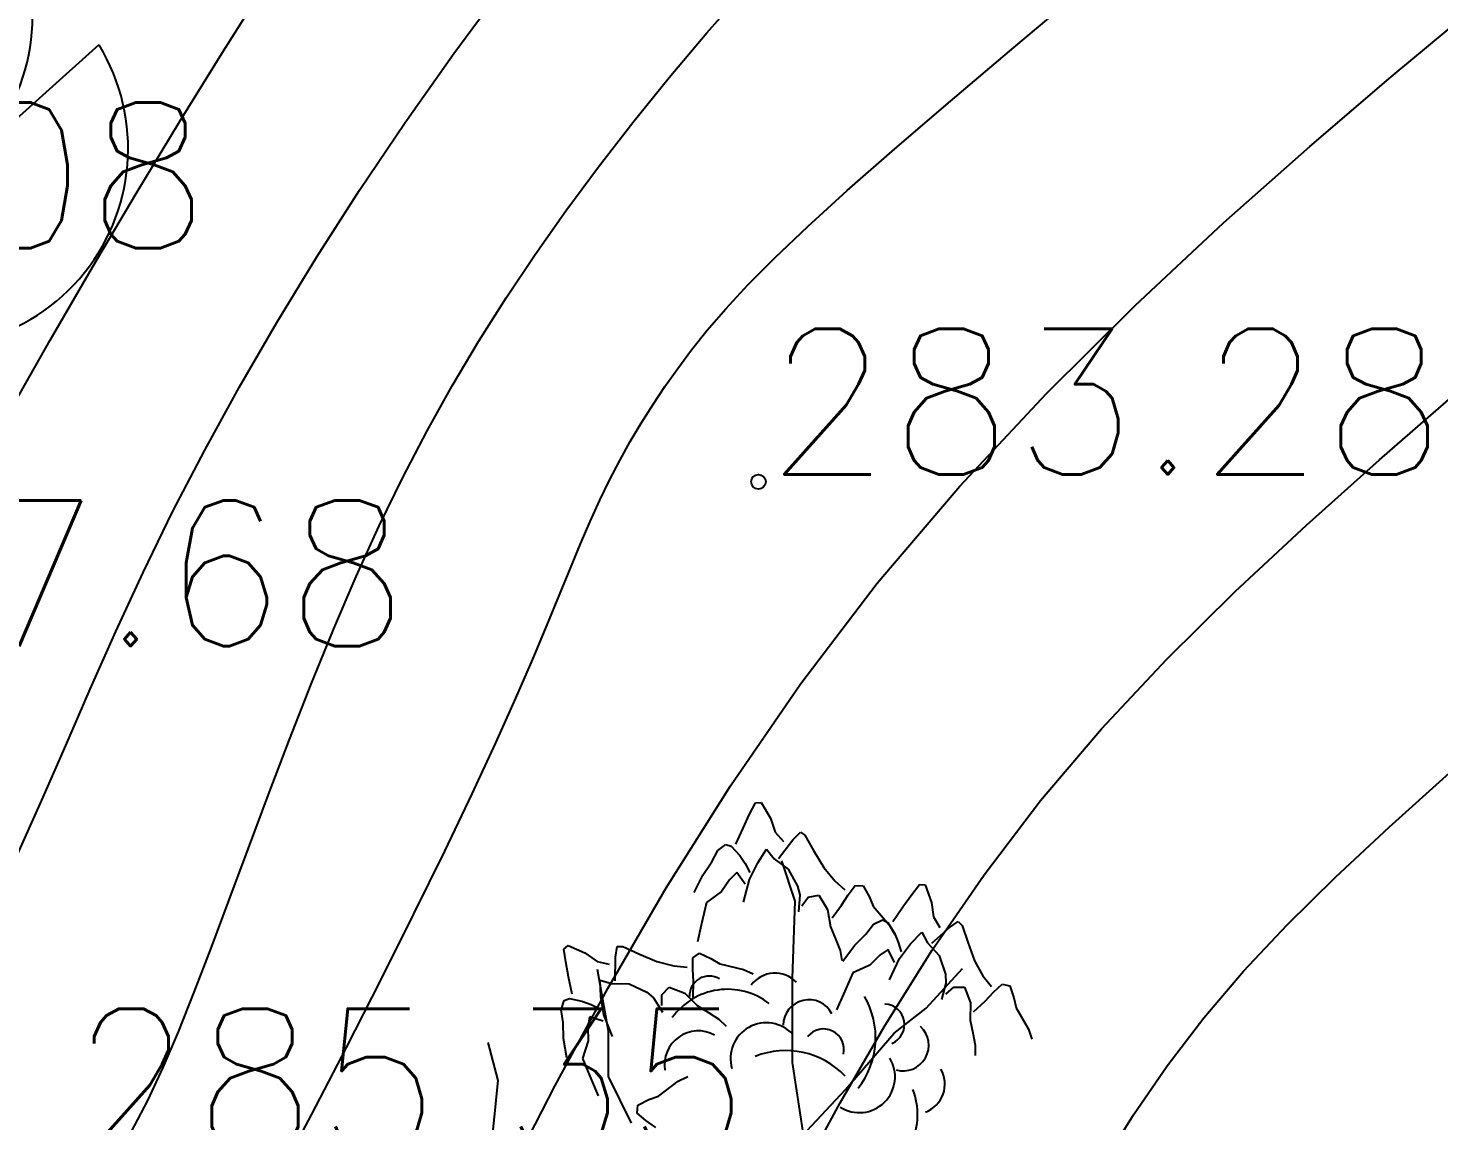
# Model space of a CAD drawing. Extents: x 524954 to 526204, y 9523489 to 9524010.
# Drawn here: x 526013.27 to 526022.95, y 9523747.53 to 9523755.03 of the extents above; entities that cross this region are included whole.
import ezdxf

# ---------------------------------------------------------------- set-up
doc = ezdxf.new("R2010")
doc.units = 0
doc.header["$PDMODE"] = 33
doc.header["$PDSIZE"] = 0.1
doc.linetypes.add('ACAD_ISO12W100', pattern=[21, 12, -3, 0, -3, 0, -3])
for name, color, linetype in [('Arbre', 34, 'ACAD_ISO12W100'), ('CN_01_00', 3, 'Continuous'), ('CN_02_00', 4, 'Continuous'), ('CN_05_00', 6, 'Continuous'), ('TopoAlt', 3, 'Continuous'), ('TOPOJIS', 7, 'Continuous'), ('Végétation_Plantation', 70, 'Continuous')]:
    doc.layers.add(name, color=color, linetype=linetype)
doc.styles.add('Simplex 1.0', font='Simplex.shx', dxfattribs={"width": 0.99, "height": 1})

# ---------------------------------------------------------------- blocks, each defined once
blk = doc.blocks.new('TCPOINT M')
at = {"color": 0}
blk.add_point((0, 0), dxfattribs=at)
at = {"layer": 'TopoAlt', "style": 'Simplex 1.0', "width": 0.99}
blk.add_attdef('ALT', (0.15, 0.15), '', height=1, dxfattribs=at)
blk = doc.blocks.new('v008')
at = {"color": 0}
for p, q in [((0, 2.2275), (0.422213, 1.268663)), ((-2.119163, 0.6885), (-1.075275, 0.7938)), ((2.11815, 0.6885), (1.3365, -0.010125)), ((-1.309163, -1.801237), (-1.087425, -0.776588)), ((1.309163, -1.801237), (0.402975, -1.273725))]:
    blk.add_line(p, q, dxfattribs=at)
blk.add_circle((0, 0), 0.166707, dxfattribs=at)
for centre, radius, start, end in [((0.291208, 0.888028), 1.371169, 319.655987, 102.271527), ((-0.728657, 0.440079), 1.412109, 36.068247, 169.859267), ((-0.681942, -0.553145), 1.397421, 106.613265, 243.314249), ((0.955834, -0.021464), 1.362186, 246.505076, 31.422438), ((0.339303, -0.763127), 1.420953, 180.89034, 313.037174)]:
    blk.add_arc(centre, radius, start, end, dxfattribs=at)
blk = doc.blocks.new('v088')
at = {"linetype": 'Continuous'}
for p, q in [((-0.0239, 12.3184), (0.0161, 12.3965)), ((0.0161, 12.3965), (0.0546, 12.3999)), ((0.0546, 12.3999), (0.1184, 12.2906)), ((-0.0686, 12.2238), (-0.0239, 12.3184)), ((0.1184, 12.2906), (0.1522, 12.1952)), ((-0.1179, 12.1126), (-0.0686, 12.2238)), ((0.1522, 12.1952), (0.2074, 12.1313)), ((0.2717, 12.1435), (0.3242, 12.1966)), ((0.3242, 12.1966), (0.3557, 12.1751)), ((-0.2428, 12.0693), (-0.1881, 12.111)), ((-0.1881, 12.111), (-0.1505, 12.0986)), ((-0.1505, 12.0986), (-0.0915, 12.0354)), ((0.1746, 12.0155), (0.2717, 12.1435)), ((0.3557, 12.1751), (0.415, 12.0689)), ((-0.2828, 11.9912), (-0.2428, 12.0693)), ((-0.0915, 12.0354), (-0.0536, 11.98)), ((0.0317, 11.9844), (0.0922, 12.0781)), ((0.0922, 12.0781), (0.1437, 12.0135)), ((0.1437, 12.0135), (0.2395, 11.9416)), ((0.2897, 11.7219), (0.1969, 11.9998)), ((0.415, 12.0689), (0.4841, 11.9528)), ((-0.344, 11.9013), (-0.2828, 11.9912)), ((-0.1123, 11.9179), (-0.1618, 11.8694)), ((-0.0542, 11.8389), (-0.1123, 11.9179)), ((-0.0536, 11.98), (-0.0225, 11.9193)), ((-0.0252, 11.8718), (0.0317, 11.9844)), ((0.2395, 11.9416), (0.3048, 11.8248)), ((0.4841, 11.9528), (0.5601, 11.8616)), ((-0.4033, 11.7804), (-0.344, 11.9013)), ((-0.1618, 11.8694), (-0.2169, 11.7884)), ((-0.066, 11.7153), (-0.0252, 11.8718)), ((0.3048, 11.8248), (0.32, 11.7651)), ((0.5601, 11.8616), (0.6304, 11.8005)), ((0.6527, 11.7656), (0.6994, 11.8293)), ((0.6994, 11.8293), (0.7544, 11.828)), ((0.7544, 11.828), (0.796, 11.7537)), ((1.0886, 11.7676), (1.1424, 11.8368)), ((1.1424, 11.8368), (1.1809, 11.833)), ((1.1809, 11.833), (1.2232, 11.7138)), ((-0.3202, 11.714), (-0.3572, 11.5582)), ((-0.2169, 11.7884), (-0.3202, 11.714)), ((0.2697, 11.1929), (0.2897, 11.7219)), ((0.32, 11.7651), (0.3106, 11.6498)), ((0.3344, 11.6895), (0.378, 11.7487)), ((0.378, 11.7487), (0.4498, 11.7623)), ((0.4498, 11.7623), (0.5114, 11.6644)), ((0.6075, 11.6944), (0.6527, 11.7656)), ((0.796, 11.7537), (0.824, 11.6885)), ((1.027, 11.683), (1.0886, 11.7676)), ((1.2232, 11.7138), (1.2386, 11.6137)), ((0.5114, 11.6644), (0.5299, 11.5465)), ((0.5418, 11.6075), (0.6075, 11.6944)), ((0.824, 11.6885), (0.9344, 11.5607)), ((0.9578, 11.583), (1.027, 11.683)), ((1.2386, 11.6137), (1.2809, 11.5407)), ((-0.3572, 11.5582), (-0.3824, 11.4437)), ((0.5299, 11.5465), (0.5653, 11.4632)), ((0.7732, 11.4945), (0.827, 11.5637)), ((0.827, 11.5637), (0.8886, 11.5945)), ((0.8886, 11.5945), (0.9232, 11.5753)), ((0.9232, 11.5753), (0.9693, 11.5022)), ((0.9344, 11.5607), (0.97, 11.497)), ((1.2271, 11.433), (1.3463, 11.5407)), ((1.3463, 11.5407), (1.4079, 11.583)), ((1.4079, 11.583), (1.4348, 11.556)), ((1.4348, 11.556), (1.4733, 11.4406)), ((0.5653, 11.4632), (0.5962, 11.3829)), ((0.6962, 11.4176), (0.7732, 11.4945)), ((0.9693, 11.5022), (0.9963, 11.4406)), ((0.9963, 11.4406), (1.0155, 11.3753)), ((1.004, 11.3291), (1.0809, 11.4291)), ((1.0809, 11.4291), (1.1578, 11.5099)), ((1.1578, 11.5099), (1.1963, 11.4368)), ((1.1963, 11.4368), (1.2771, 11.3483)), ((1.4733, 11.4406), (1.5194, 11.3137)), ((-1.2987, 11.3921), (-1.2695, 11.4174)), ((-1.2853, 11.3054), (-1.2987, 11.3921)), ((-1.2695, 11.4174), (-1.1537, 11.3664)), ((-1.1537, 11.3664), (-1.0704, 11.3089)), ((-0.9469, 11.1764), (-0.9434, 11.3371)), ((-0.9434, 11.3371), (-0.9319, 11.4109)), ((-0.9319, 11.4109), (-0.8938, 11.412)), ((-0.8938, 11.412), (-0.7835, 11.3608)), ((-0.7835, 11.3608), (-0.6595, 11.3072)), ((-0.4131, 11.2545), (-0.4126, 11.3334)), ((-0.4126, 11.3334), (-0.3673, 11.3647)), ((-0.3673, 11.3647), (-0.2901, 11.3288)), ((-0.2901, 11.3288), (-0.2291, 11.2925)), ((0.5962, 11.3829), (0.6091, 11.3149)), ((0.6155, 11.3099), (0.6962, 11.4176)), ((0.8693, 11.3522), (0.8001, 11.2829)), ((0.927, 11.3906), (0.8693, 11.3522)), ((0.9693, 11.3022), (0.927, 11.3906)), ((0.9347, 11.1829), (1.004, 11.3291)), ((1.2771, 11.3483), (1.3194, 11.2214)), ((-1.266, 11.2026), (-1.2853, 11.3054)), ((-1.0704, 11.3089), (-0.9882, 11.2895)), ((-0.9914, 10.8307), (-1.0686, 11.252)), ((-0.6595, 11.3072), (-0.5444, 11.2779)), ((-0.5444, 11.2779), (-0.4516, 11.2697)), ((-0.4079, 11.1703), (-0.4131, 11.2545)), ((-0.2291, 11.2925), (-0.0648, 11.2537)), ((-0.0648, 11.2537), (0.0014, 11.223)), ((0.6847, 11.2291), (0.6193, 11.0829)), ((0.8001, 11.2829), (0.6847, 11.2291)), ((1.1882, 10.9882), (1.4374, 11.2608)), ((1.5194, 11.3137), (1.5771, 11.2099)), ((-1.2408, 11.0836), (-1.266, 11.2026)), ((-1.0503, 11.1789), (-0.9708, 11.1567)), ((-1.0444, 11.0675), (-1.0503, 11.1789)), ((-0.9708, 11.1567), (-0.851, 11.1547)), ((-0.851, 11.1547), (-0.7296, 11.0984)), ((-0.6257, 11.0796), (-0.5755, 11.1328)), ((-0.5755, 11.1328), (-0.4682, 11.0896)), ((-0.4102, 11.0614), (-0.4079, 11.1703)), ((0.2693, 10.6145), (0.2697, 11.1929)), ((1.3232, 11.1598), (1.2925, 11.0483)), ((1.3194, 11.2214), (1.3232, 11.1598)), ((1.3232, 11.0829), (1.3771, 11.1329)), ((1.3771, 11.1329), (1.4502, 11.1329)), ((1.4502, 11.1329), (1.4925, 11.0252)), ((1.5771, 11.2099), (1.6348, 11.1368)), ((1.6502, 11.0983), (1.7079, 11.1522)), ((1.7079, 11.1522), (1.7617, 11.1406)), ((1.7617, 11.1406), (1.7887, 11.0598)), ((-1.3166, 10.9752), (-1.2967, 11.0411)), ((-1.2967, 11.0411), (-1.2589, 11.0531)), ((-1.2589, 11.0531), (-1.1741, 11.0365)), ((-1.1741, 11.0365), (-1.1109, 11.0139)), ((-1.0245, 10.9429), (-1.0444, 11.0675)), ((-0.7296, 11.0984), (-0.6822, 11.0589)), ((-0.6822, 11.0589), (-0.6222, 10.96)), ((-0.6263, 11.0061), (-0.6257, 11.0796)), ((-0.4682, 11.0896), (-0.3841, 11.005)), ((0.6193, 11.0829), (0.5731, 10.9752)), ((1.5117, 10.9637), (1.5925, 11.0368)), ((1.5925, 11.0368), (1.6502, 11.0983)), ((1.7887, 11.0598), (1.8041, 10.9906)), ((-1.3032, 10.8885), (-1.3166, 10.9752)), ((-1.1109, 11.0139), (-1.0501, 10.983)), ((-0.9657, 10.7922), (-1.0245, 10.9429)), ((-0.3841, 11.005), (-0.3065, 10.9583)), ((-0.3065, 10.9583), (-0.2344, 10.9114)), ((0.9679, 10.8157), (1.1882, 10.9882)), ((1.4925, 11.0252), (1.4886, 10.906)), ((1.8041, 10.9906), (1.8887, 10.8444)), ((-1.3, 10.7798), (-1.3032, 10.8885)), ((-1.122, 10.9292), (-1.1336, 10.8608)), ((-1.1336, 10.8608), (-1.1308, 10.7629)), ((-1.0286, 10.8992), (-1.122, 10.9292)), ((-0.2344, 10.9114), (-0.1841, 10.8638)), ((1.4886, 10.906), (1.5079, 10.8175)), ((1.8887, 10.8444), (1.9118, 10.7752)), ((-1.7492, 10.4915), (-1.8168, 10.7513)), ((-1.2771, 10.6471), (-1.3, 10.7798)), ((-1.1308, 10.7629), (-1.1708, 10.642)), ((-0.9911, 10.5198), (-0.9914, 10.8307)), ((0.6339, 10.4293), (0.9679, 10.8157)), ((1.5079, 10.8175), (1.5233, 10.7329)), ((1.5233, 10.7329), (1.5233, 10.6636)), ((-1.1708, 10.642), (-1.1094, 10.4942)), ((0.3448, 10.1217), (0.2693, 10.6145)), ((-1.8059, 9.9306), (-1.7492, 10.4915)), ((-1.1094, 10.4942), (-1.0628, 10.3867)), ((-0.8352, 10.1996), (-0.9911, 10.5198)), ((-0.648, 10.3846), (-0.514, 10.4875)), ((-0.514, 10.4875), (-0.4484, 10.5194)), ((-0.7912, 10.3231), (-0.7146, 10.3603)), ((-0.7146, 10.3603), (-0.648, 10.3846)), ((0.3358, 10.1122), (0.6339, 10.4293)), ((-0.7957, 10.2682), (-0.7912, 10.3231)), ((-0.7348, 10.218), (-0.7957, 10.2682)), ((-0.6662, 10.1688), (-0.7348, 10.218))]:
    blk.add_line(p, q, dxfattribs=at)
for centre, major_axis, start_param, end_param in [((0.1501, 11.0237), (0.1445, 0.1445), 6.263619, 7.998733), ((-0.1756, 10.6509), (0.3298, 0.3298), 0.12682, 1.733702), ((-0.3005, 11.0717), (0.0964, 0.0964), 0.254619, 2.377018), ((0.3829, 10.8698), (-0.1246, 0.1246), 4.396235, 7.060094), ((0.2754, 10.7857), (0.3995, 0.3995), 4.836335, 6.022049), ((0.8987, 10.8757), (0.099, 0.099), 4.31771, 7.031286), ((-0.3757, 10.5998), (0.1641, 0.1641), 0.282297, 2.520721), ((0.0911, 10.6412), (0.1741, 0.1741), 6.236163, 8.918901), ((0.4834, 10.7051), (-0.099, 0.099), 3.680741, 6.394318), ((1.0287, 10.7332), (-0.1246, 0.1246), 2.081137, 4.744996), ((0.2226, 10.1318), (-0.3995, 0.3995), 4.689978, 5.875693), ((0.7276, 10.5169), (-0.1741, 0.1741), 1.793126, 4.475865), ((1.1114, 10.4666), (-0.1445, 0.1445), 2.713295, 4.448408), ((0.6623, 10.2582), (-0.3298, 0.3298), 2.69514, 4.302022)]:
    blk.add_ellipse(centre, major_axis=major_axis, ratio=1, start_param=start_param, end_param=end_param, dxfattribs=at)

msp = doc.modelspace()

# ---------------------------------------------------------------- linework, layer by layer
at = {"layer": 'CN_01_00', "flags": 128}
for points, elevation in [([(526013.1482, 9523752.4026), (526013.4237, 9523752.887), (526013.7143, 9523753.3881), (526014.0122, 9523753.8924), (526014.3098, 9523754.386), (526014.5993, 9523754.8552), (526014.8731, 9523755.2862)], 287), ([(526016.5641, 9523747.1435), (526016.8873, 9523747.7728), (526017.2485, 9523748.4382), (526017.6489, 9523749.1276), (526018.0897, 9523749.8289), (526018.5718, 9523750.53), (526019.0966, 9523751.2189), (526019.6625, 9523751.8848), (526020.2571, 9523752.5218), (526020.8655, 9523753.1257), (526021.4725, 9523753.692), (526022.0633, 9523754.2161), (526022.6227, 9523754.6938), (526023.1357, 9523755.1205)], 283), ([(526020.6434, 9523747.2313), (526020.8558, 9523747.5702), (526021.0868, 9523747.9066), (526021.3377, 9523748.2359), (526021.6102, 9523748.5561), (526021.9092, 9523748.8744), (526022.2404, 9523749.2007), (526022.6094, 9523749.5449), (526023.0217, 9523749.9167)], 281)]:
    msp.add_lwpolyline(points, dxfattribs=dict(at, elevation=elevation))
at = {"layer": 'CN_02_00', "flags": 128}
for points, elevation in [([(526013.2008, 9523749.3617), (526013.3657, 9523749.7292), (526013.5297, 9523750.1058), (526013.6971, 9523750.4918), (526013.8724, 9523750.8874), (526014.0598, 9523751.2926), (526014.2631, 9523751.7077), (526014.4835, 9523752.1322), (526014.7214, 9523752.5657), (526014.9774, 9523753.0079), (526015.2519, 9523753.4582), (526015.5455, 9523753.9162), (526015.8587, 9523754.3815), (526016.192, 9523754.8537), (526016.5445, 9523755.3311)], 286), ([(526014.9796, 9523747.1273), (526015.2162, 9523747.5719), (526015.4557, 9523748.0323), (526015.6919, 9523748.4956), (526015.9185, 9523748.949), (526016.1293, 9523749.3797), (526016.318, 9523749.7746), (526016.48, 9523750.1241), (526016.6173, 9523750.4301), (526016.7335, 9523750.6979), (526016.8323, 9523750.9326), (526016.9175, 9523751.1393), (526016.9925, 9523751.3232), (526017.0611, 9523751.4893), (526017.1269, 9523751.6428), (526017.1931, 9523751.7881), (526017.2607, 9523751.9272), (526017.3303, 9523752.0611), (526017.4025, 9523752.1909), (526017.4779, 9523752.3179), (526017.557, 9523752.4431), (526017.6404, 9523752.5678), (526017.7287, 9523752.693), (526017.8235, 9523752.8205), (526017.9306, 9523752.955), (526018.0569, 9523753.1017), (526018.2093, 9523753.2657), (526018.3945, 9523753.4522), (526018.6196, 9523753.6666), (526018.8912, 9523753.914), (526019.2164, 9523754.1997), (526019.5994, 9523754.5273), (526020.0344, 9523754.8953), (526020.513, 9523755.3004)], 284), ([(526018.5664, 9523747.143), (526018.8422, 9523747.6532), (526019.1435, 9523748.1739), (526019.4719, 9523748.6979), (526019.8292, 9523749.2181), (526020.2172, 9523749.7274), (526020.6363, 9523750.2204), (526021.0832, 9523750.6981), (526021.5529, 9523751.1632), (526022.0409, 9523751.6184), (526022.5425, 9523752.0664), (526023.0528, 9523752.5099)], 282)]:
    msp.add_lwpolyline(points, dxfattribs=dict(at, elevation=elevation))
at = {"layer": 'CN_05_00', "elevation": 285, "flags": 128}
msp.add_lwpolyline([(526013.9775, 9523747.4528), (526014.0917, 9523747.6697), (526014.1982, 9523747.8962), (526014.3027, 9523748.1406), (526014.4107, 9523748.4116), (526014.5269, 9523748.715), (526014.6514, 9523749.0469), (526014.7832, 9523749.4005), (526014.9216, 9523749.7693), (526015.0657, 9523750.1468), (526015.2144, 9523750.5262), (526015.3671, 9523750.901), (526015.5227, 9523751.2645), (526015.6808, 9523751.6118), (526015.8423, 9523751.944), (526016.0086, 9523752.2638), (526016.1811, 9523752.574), (526016.3612, 9523752.8773), (526016.5501, 9523753.1765), (526016.7494, 9523753.4742), (526016.9604, 9523753.7733), (526017.184, 9523754.0758), (526017.4202, 9523754.3813), (526017.6686, 9523754.6885), (526017.9286, 9523754.9965), (526018.1998, 9523755.304)], dxfattribs=at)

# ---------------------------------------------------------------- block references
at = {"layer": 'Arbre'}
msp.add_blockref('v088', (526018.2451, 9523737.315), dxfattribs=at)
at = {"layer": 'TOPOJIS'}
ref = msp.add_blockref('TCPOINT M', (526009.8014, 9523753.4682, 289.08), dxfattribs=at)
ref.add_attrib('ALT', '289.08', (526009.8514, 9523753.5182, 289.08), dxfattribs={"layer": 'TopoAlt', "height": 1, "style": 'Simplex 1.0', "width": 0.99})
ref = msp.add_blockref('TCPOINT M', (526018.2819, 9523751.9151, 283.28), dxfattribs=at)
ref.add_attrib('ALT', '283.28', (526018.3319, 9523751.9651, 283.28), dxfattribs={"layer": 'TopoAlt', "height": 1, "style": 'Simplex 1.0', "width": 0.99})
ref = msp.add_blockref('TCPOINT M', (526011.1668, 9523750.7375, 287.68), dxfattribs=at)
ref.add_attrib('ALT', '287.68', (526011.2168, 9523750.7875, 287.68), dxfattribs={"layer": 'TopoAlt', "height": 1, "style": 'Simplex 1.0', "width": 0.99})
ref = msp.add_blockref('TCPOINT M', (526013.5049, 9523747.2492, 285.35), dxfattribs=at)
ref.add_attrib('ALT', '285.35', (526013.5549, 9523747.2992, 285.35), dxfattribs={"layer": 'TopoAlt', "height": 1, "style": 'Simplex 1.0', "width": 0.99})
at = {"layer": 'Végétation_Plantation'}
msp.add_blockref('v008', (526011.6396, 9523754.2241), dxfattribs=at)

doc.saveas('drawing.dxf')
